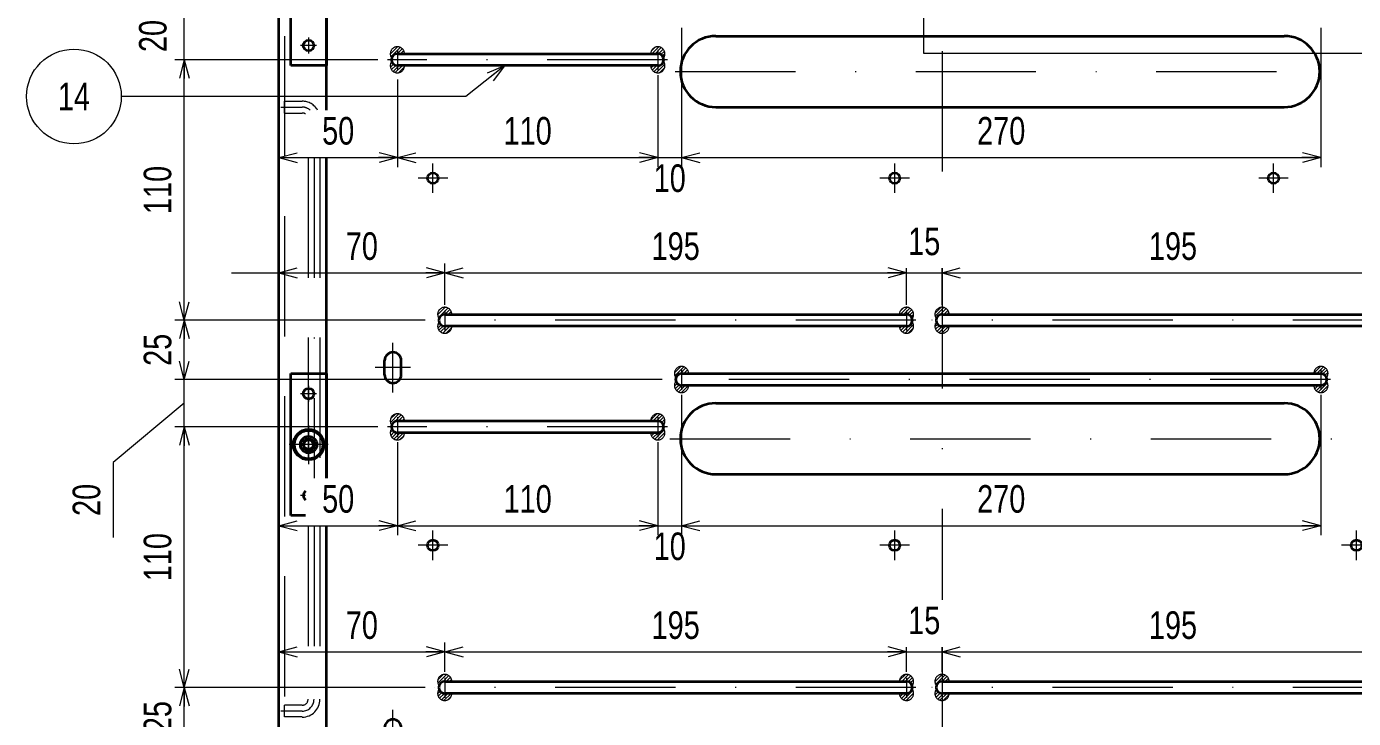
# Model space of a CAD drawing. Header units: millimetres. Extents: x 10 to 832, y 7 to 590.
# Drawn here: x 618.3 to 758.4, y 243 to 316 of the extents above; entities that cross this region are included whole.
import ezdxf
from ezdxf.enums import TextEntityAlignment as Align

# ---------------------------------------------------------------- set-up
doc = ezdxf.new("R2010")
doc.units = ezdxf.units.MM
for name, pattern in [('DASHDOT', [25.3, 12.7, -6.3, 0, -6.3]), ('DASHED', [19, 12.7, -6.3]), ('DIVIDE', [31.6, 12.7, -6.3, 0, -6.3, 0, -6.3])]:
    doc.linetypes.add(name, pattern=pattern)
for name, color, linetype in [('GR1_02', 7, 'Continuous'), ('GR1_04', 7, 'Continuous'), ('GR1_11', 7, 'Continuous'), ('GR1_12', 7, 'Continuous'), ('GR1_15', 7, 'Continuous'), ('GR1_16', 7, 'Continuous')]:
    doc.layers.add(name, color=color, linetype=linetype)
doc.styles.add('HG丸ｺﾞｼｯｸM-PRO', font='')
doc.styles.get('HG丸ｺﾞｼｯｸM-PRO').set_extended_font_data('HG丸ｺﾞｼｯｸM-PRO')
pattern_1 = [(45, (0, 0), (-0.176776695, 0.176776695), [])]

# ---------------------------------------------------------------- blocks, each defined once
blk = doc.blocks.new('BLKF182')
at = {"layer": 'GR1_12', "color": 3, "linetype": 'Continuous', "lineweight": 35}
for p, q in [((646.25, 311.88), (646.25, 326.88)), ((646.25, 326.88), (650, 326.88)), ((650, 326.88), (650, 311.88)), ((650, 311.88), (646.25, 311.88))]:
    blk.add_line(p, q, dxfattribs=at)
blk = doc.blocks.new('BLKF181')
at = {"layer": 'GR1_12', "color": 4, "linetype": 'DASHDOT', "lineweight": 13}
for p, q in [((648.13, 325.59), (648.13, 323.91)), ((648.97, 324.75), (647.28, 324.75)), ((648.13, 321.44), (648.13, 317.31)), ((650.19, 319.38), (646.06, 319.38)), ((648.97, 314), (647.28, 314)), ((648.13, 314.84), (648.13, 313.16))]:
    blk.add_line(p, q, dxfattribs=at)
at = {"layer": 'GR1_12', "color": 3, "linetype": 'Continuous', "lineweight": 35}
for centre, radius in [((648.13, 324.75), 0.562), ((648.13, 319.38), 1.62), ((648.13, 314), 0.562)]:
    blk.add_circle(centre, radius, dxfattribs=at)
blk.add_blockref('BLKF182', (0, 0), dxfattribs=at)
blk = doc.blocks.new('BLKF185')
at = {"layer": 'GR1_12', "color": 3, "linetype": 'Continuous', "lineweight": 35}
for p, q in [((646.25, 264.38), (646.25, 279.38)), ((646.25, 279.38), (650, 279.38)), ((650, 279.38), (650, 268.32)), ((647.79, 264.38), (646.25, 264.38))]:
    blk.add_line(p, q, dxfattribs=at)
blk = doc.blocks.new('BLKF184')
at = {"layer": 'GR1_12', "color": 4, "linetype": 'DASHDOT', "lineweight": 13}
for p, q in [((648.13, 278.09), (648.13, 276.41)), ((648.97, 277.25), (647.28, 277.25)), ((648.13, 273.94), (648.13, 269.81)), ((650.19, 271.88), (646.06, 271.88)), ((647.79, 266.5), (647.28, 266.5))]:
    blk.add_line(p, q, dxfattribs=at)
at = {"layer": 'GR1_12', "color": 3, "linetype": 'Continuous', "lineweight": 35}
for centre, radius in [((648.13, 277.25), 0.562), ((648.13, 271.88), 1.62)]:
    blk.add_circle(centre, radius, dxfattribs=at)
blk.add_arc((648.13, 266.5), 0.562, 126.5491, 233.4509, dxfattribs=at)
blk.add_blockref('BLKF185', (0, 0), dxfattribs=at)
blk = doc.blocks.new('BLKF186')
at = {"layer": 'GR1_12', "color": 3, "linetype": 'Continuous', "lineweight": 35}
for radius in [1.62, 1.5, 0.875, 0.625, 0.5]:
    blk.add_circle((648.13, 271.88), radius, dxfattribs=at)
at = {"layer": 'GR1_12', "color": 4, "linetype": 'DASHED', "lineweight": 13}
for radius in [1.5, 1.48]:
    blk.add_circle((648.13, 271.88), radius, dxfattribs=at)
blk = doc.blocks.new('BLKF194')
at = {"layer": 'GR1_11', "color": 3, "linetype": 'Continuous', "lineweight": 35}
for p, q in [((657.5, 274.375), (685, 274.375)), ((685, 273.125), (657.5, 273.125))]:
    blk.add_line(p, q, dxfattribs=at)
for centre, start, end in [((657.5, 273.75), 90, 270), ((685, 273.75), 270, 90)]:
    blk.add_arc(centre, 0.625, start, end, dxfattribs=at)
blk = doc.blocks.new('BLKF198')
at = {"layer": 'GR1_11', "color": 3, "linetype": 'Continuous', "lineweight": 35}
for p, q in [((687.5, 279.375), (755, 279.375)), ((755, 278.125), (687.5, 278.125))]:
    blk.add_line(p, q, dxfattribs=at)
for centre, start, end in [((687.5, 278.75), 90, 270), ((755, 278.75), 270, 90)]:
    blk.add_arc(centre, 0.625, start, end, dxfattribs=at)
blk = doc.blocks.new('BLKF204')
at = {"layer": 'GR1_11', "color": 3, "linetype": 'Continuous', "lineweight": 35}
for p, q in [((662.5, 246.875), (711.25, 246.875)), ((711.25, 245.625), (662.5, 245.625))]:
    blk.add_line(p, q, dxfattribs=at)
for centre, start, end in [((662.5, 246.25), 90, 270), ((711.25, 246.25), 270, 90)]:
    blk.add_arc(centre, 0.625, start, end, dxfattribs=at)
blk = doc.blocks.new('BLKF205')
at = {"layer": 'GR1_11', "color": 3, "linetype": 'Continuous', "lineweight": 35}
for p, q in [((715, 246.875), (763.75, 246.875)), ((763.75, 245.625), (715, 245.625))]:
    blk.add_line(p, q, dxfattribs=at)
for centre, start, end in [((715, 246.25), 90, 270), ((763.75, 246.25), 270, 90)]:
    blk.add_arc(centre, 0.625, start, end, dxfattribs=at)
blk = doc.blocks.new('BLKF206')
at = {"layer": 'GR1_11', "color": 3, "linetype": 'Continuous', "lineweight": 35}
for p, q in [((662.5, 285.625), (711.25, 285.625)), ((711.25, 284.375), (662.5, 284.375))]:
    blk.add_line(p, q, dxfattribs=at)
for centre, start, end in [((662.5, 285), 90, 270), ((711.25, 285), 270, 90)]:
    blk.add_arc(centre, 0.625, start, end, dxfattribs=at)
blk = doc.blocks.new('BLKF207')
at = {"layer": 'GR1_11', "color": 3, "linetype": 'Continuous', "lineweight": 35}
for p, q in [((715, 285.625), (763.75, 285.625)), ((763.75, 284.375), (715, 284.375))]:
    blk.add_line(p, q, dxfattribs=at)
for centre, start, end in [((715, 285), 90, 270), ((763.75, 285), 270, 90)]:
    blk.add_arc(centre, 0.625, start, end, dxfattribs=at)
blk = doc.blocks.new('BLKF240')
at = {"layer": 'GR1_11', "color": 4, "linetype": 'DASHED', "lineweight": 13}
for p, q in [((645.58, 308.13), (647.45, 308.13)), ((645.58, 306.87), (645.58, 308.13)), ((645.58, 306.87), (647.45, 306.87)), ((648.08, 302.17), (648.08, 268.32)), ((649.33, 302.17), (649.33, 268.32)), ((648.08, 263.32), (648.08, 245)), ((649.33, 263.32), (649.33, 245)), ((645.58, 243.13), (645.58, 244.37)), ((647.45, 244.37), (645.58, 244.37)), ((647.45, 243.13), (645.58, 243.13))]:
    blk.add_line(p, q, dxfattribs=at)
blk = doc.blocks.new('BLKF239')
at = {"layer": 'GR1_11', "color": 4, "linetype": 'DASHDOT', "lineweight": 13}
for p, q in [((645.18, 307.5), (647.45, 307.5)), ((648.7, 302.17), (648.7, 268.32)), ((648.7, 263.32), (648.7, 245)), ((647.45, 243.75), (645.18, 243.75))]:
    blk.add_line(p, q, dxfattribs=at)
at = {"layer": 'GR1_11', "color": 4, "linetype": 'DASHED', "lineweight": 13}
for centre, radius, start, end in [((647.45, 306.25), 1.87, 29.4065, 90), ((647.45, 306.25), 0.625, 57.0409, 90), ((647.45, 245), 1.88, 270, 0), ((647.45, 245), 0.625, 270, 0)]:
    blk.add_arc(centre, radius, start, end, dxfattribs=at)
at = {"layer": 'GR1_11', "color": 4, "linetype": 'DASHDOT', "lineweight": 13}
for centre, start, end in [((647.45, 306.25), 47.4344, 90), ((647.45, 245), 270, 0)]:
    blk.add_arc(centre, 1.25, start, end, dxfattribs=at)
at = {"layer": 'GR1_11', "color": 4, "linetype": 'DASHED', "lineweight": 13}
blk.add_blockref('BLKF240', (0, 0), dxfattribs=at)
blk = doc.blocks.new('FXTIP_ARROW_E')
at = {"color": 0, "linetype": 'Continuous', "lineweight": -2}
for q in [(-1, 0), (-0.966, 0.259), (-0.966, -0.259)]:
    blk.add_line((0, 0), q, dxfattribs=at)
blk = doc.blocks.new('FXTIP_ARROW_S')
at = {"color": 0, "linetype": 'Continuous', "lineweight": -2}
for q in [(-1, 0), (-0.966, 0.259), (-0.966, -0.259)]:
    blk.add_line((0, 0), q, dxfattribs=at)
blk = doc.blocks.new('BLKF449')
at = {"layer": 'GR1_11', "color": 3, "linetype": 'Continuous', "lineweight": 35}
for p, q in [((657.5, 313.125), (685, 313.125)), ((685, 311.875), (657.5, 311.875))]:
    blk.add_line(p, q, dxfattribs=at)
for centre, start, end in [((657.5, 312.5), 90, 270), ((685, 312.5), 270, 90)]:
    blk.add_arc(centre, 0.625, start, end, dxfattribs=at)
blk = doc.blocks.new('BLKF504')
at = {"layer": 'GR1_02', "color": 3, "linetype": 'Continuous', "lineweight": 35}
for p, q in [((645, 162.5), (645, 410)), ((650, 307.17), (650, 410)), ((650, 268.32), (650, 302.17)), ((650, 231.36), (650, 263.32))]:
    blk.add_line(p, q, dxfattribs=at)
at = {"layer": 'GR1_02', "color": 4, "linetype": 'DASHED', "lineweight": 13}
blk.add_line((645.57, 410), (645.57, 162.5), dxfattribs=at)
blk = doc.blocks.new('BLKF505')
at = {"layer": 'GR1_02', "color": 3, "linetype": 'Continuous', "lineweight": 35}
for p, q in [((691.125, 315), (751.125, 315)), ((691.125, 307.5), (751.125, 307.5))]:
    blk.add_line(p, q, dxfattribs=at)
for centre, start, end in [((691.125, 311.25), 90, 270), ((751.125, 311.25), 270, 90)]:
    blk.add_arc(centre, 3.75, start, end, dxfattribs=at)
blk = doc.blocks.new('BLKF506')
at = {"layer": 'GR1_02', "color": 3, "linetype": 'Continuous', "lineweight": 35}
for p, q in [((691.125, 276.25), (751.125, 276.25)), ((691.125, 268.75), (751.125, 268.75))]:
    blk.add_line(p, q, dxfattribs=at)
for centre, start, end in [((691.125, 272.5), 90, 270), ((751.125, 272.5), 270, 90)]:
    blk.add_arc(centre, 3.75, start, end, dxfattribs=at)
blk = doc.blocks.new('BLKF510')
at = {"layer": 'GR1_02', "color": 4, "linetype": 'DASHDOT', "lineweight": 13}
for p, q in [((750, 298.44), (750, 301.56)), ((751.56, 300), (748.44, 300))]:
    blk.add_line(p, q, dxfattribs=at)
at = {"layer": 'GR1_02', "color": 3, "linetype": 'Continuous', "lineweight": 35}
blk.add_circle((750, 300), 0.562, dxfattribs=at)
blk = doc.blocks.new('BLKF511')
at = {"layer": 'GR1_02', "color": 4, "linetype": 'DASHDOT', "lineweight": 13}
for p, q in [((758.75, 259.69), (758.75, 262.81)), ((760.31, 261.25), (757.19, 261.25))]:
    blk.add_line(p, q, dxfattribs=at)
at = {"layer": 'GR1_02', "color": 3, "linetype": 'Continuous', "lineweight": 35}
blk.add_circle((758.75, 261.25), 0.562, dxfattribs=at)
blk = doc.blocks.new('BLKF516')
at = {"layer": 'GR1_02', "color": 4, "linetype": 'DASHDOT', "lineweight": 13}
for p, q in [((661.25, 259.6875), (661.25, 262.8125)), ((662.8125, 261.25), (659.6875, 261.25))]:
    blk.add_line(p, q, dxfattribs=at)
at = {"layer": 'GR1_02', "color": 3, "linetype": 'Continuous', "lineweight": 35}
blk.add_circle((661.25, 261.25), 0.5625, dxfattribs=at)
blk = doc.blocks.new('BLKF517')
at = {"layer": 'GR1_02', "color": 4, "linetype": 'DASHDOT', "lineweight": 13}
for p, q in [((661.25, 298.4375), (661.25, 301.5625)), ((662.8125, 300), (659.6875, 300))]:
    blk.add_line(p, q, dxfattribs=at)
at = {"layer": 'GR1_02', "color": 3, "linetype": 'Continuous', "lineweight": 35}
blk.add_circle((661.25, 300), 0.5625, dxfattribs=at)
blk = doc.blocks.new('BLKF520')
at = {"layer": 'GR1_02', "color": 4, "linetype": 'DASHDOT', "lineweight": 13}
for p, q in [((710, 259.6875), (710, 262.8125)), ((711.5625, 261.25), (708.4375, 261.25))]:
    blk.add_line(p, q, dxfattribs=at)
at = {"layer": 'GR1_02', "color": 3, "linetype": 'Continuous', "lineweight": 35}
blk.add_circle((710, 261.25), 0.5625, dxfattribs=at)
blk = doc.blocks.new('BLKF521')
at = {"layer": 'GR1_02', "color": 4, "linetype": 'DASHDOT', "lineweight": 13}
for p, q in [((710, 298.4375), (710, 301.5625)), ((711.5625, 300), (708.4375, 300))]:
    blk.add_line(p, q, dxfattribs=at)
at = {"layer": 'GR1_02', "color": 3, "linetype": 'Continuous', "lineweight": 35}
blk.add_circle((710, 300), 0.5625, dxfattribs=at)
blk = doc.blocks.new('BLKF523')
at = {"layer": 'GR1_02', "color": 4, "linetype": 'DASHDOT', "lineweight": 13}
for p, q in [((657.03, 277.38), (657.03, 282.63)), ((658.9, 280), (655.15, 280))]:
    blk.add_line(p, q, dxfattribs=at)
at = {"layer": 'GR1_02', "color": 3, "linetype": 'Continuous', "lineweight": 35}
for p, q in [((656.15, 279.25), (656.15, 280.75)), ((657.9, 279.25), (657.9, 280.75))]:
    blk.add_line(p, q, dxfattribs=at)
for centre, start, end in [((657.03, 280.75), 0, 180), ((657.03, 279.25), 180, 0)]:
    blk.add_arc(centre, 0.875, start, end, dxfattribs=at)
blk = doc.blocks.new('BLKF524')
at = {"layer": 'GR1_02', "color": 4, "linetype": 'DASHDOT', "lineweight": 13}
for p, q in [((657.03, 238.63), (657.03, 243.88)), ((658.9, 241.25), (655.15, 241.25))]:
    blk.add_line(p, q, dxfattribs=at)
at = {"layer": 'GR1_02', "color": 3, "linetype": 'Continuous', "lineweight": 35}
for p, q in [((656.15, 240.5), (656.15, 242)), ((657.9, 240.5), (657.9, 242))]:
    blk.add_line(p, q, dxfattribs=at)
for centre, start, end in [((657.03, 242), 0, 180), ((657.03, 240.5), 180, 0)]:
    blk.add_arc(centre, 0.875, start, end, dxfattribs=at)
blk = doc.blocks.new('BLKF502')
at = {"layer": 'GR1_02', "color": 4, "linetype": 'DASHDOT', "lineweight": 13}
for p, q in [((715, 415), (715, 295.5)), ((640, 290), (790, 290)), ((715, 290.5), (715, 255.5)), ((715, 250.5), (715, 218))]:
    blk.add_line(p, q, dxfattribs=at)
at = {"layer": 'GR1_02', "color": 3, "linetype": 'Continuous', "lineweight": 35}
for centre in [(648.13, 314), (648.13, 277.25)]:
    blk.add_circle(centre, 0.562, dxfattribs=at)
blk.add_arc((648.13, 266.5), 0.562, 126.5491, 233.4509, dxfattribs=at)
for name in ['BLKF504', 'BLKF505', 'BLKF523', 'BLKF506', 'BLKF524']:
    blk.add_blockref(name, (0, 0), dxfattribs=at)
at = {"layer": 'GR1_02', "color": 4, "linetype": 'DASHDOT', "lineweight": 13}
for name in ['BLKF517', 'BLKF521', 'BLKF510', 'BLKF516', 'BLKF520', 'BLKF511']:
    blk.add_blockref(name, (0, 0), dxfattribs=at)

msp = doc.modelspace()

# ---------------------------------------------------------------- hatches: boundary and pattern name
at = {"layer": 'GR1_16', "linetype": 'DIVIDE', "lineweight": 13}
h = msp.add_hatch(dxfattribs=at)
h.set_pattern_fill('_USER', color=4, scale=0.25, angle=45, style=0, pattern_type=0)
h.set_pattern_definition(pattern_1)
edge = h.paths.add_edge_path(flags=0)
edge.add_arc((657.5, 313.12), 0.75, 0, 216.8699, ccw=False)
edge.add_line((658.25, 313.12), (657.5, 313.12))
edge.add_arc((657.5, 312.5), 0.625, 90, 163.7398)
edge = h.paths.add_edge_path(flags=0)
edge.add_arc((657.5, 311.87), 0.75, 143.1301, 360)
edge.add_line((658.25, 311.87), (657.5, 311.87))
edge.add_arc((657.5, 312.5), 0.625, 196.2602, 270, ccw=False)
h = msp.add_hatch(dxfattribs=at)
h.set_pattern_fill('_USER', color=4, scale=0.25, angle=45, style=0, pattern_type=0)
h.set_pattern_definition(pattern_1)
edge = h.paths.add_edge_path(flags=0)
edge.add_arc((685, 313.12), 0.75, 323.1301, 540)
edge.add_line((684.25, 313.12), (685, 313.12))
edge.add_arc((685, 312.5), 0.625, 16.2602, 90, ccw=False)
edge = h.paths.add_edge_path(flags=0)
edge.add_arc((685, 311.87), 0.75, -180, 36.8699, ccw=False)
edge.add_line((684.25, 311.87), (685, 311.87))
edge.add_arc((685, 312.5), 0.625, 270, 343.7398)
h = msp.add_hatch(dxfattribs=at)
h.set_pattern_fill('_USER', color=4, scale=0.25, angle=45, style=0, pattern_type=0)
h.set_pattern_definition(pattern_1)
edge = h.paths.add_edge_path(flags=0)
edge.add_arc((662.5, 285.62), 0.75, 0, 216.8699, ccw=False)
edge.add_line((663.25, 285.62), (662.5, 285.62))
edge.add_arc((662.5, 285), 0.625, 90, 163.7398)
edge = h.paths.add_edge_path(flags=0)
edge.add_arc((662.5, 284.38), 0.75, 143.1301, 360)
edge.add_line((663.25, 284.38), (662.5, 284.38))
edge.add_arc((662.5, 285), 0.625, 196.2602, 270, ccw=False)
h = msp.add_hatch(dxfattribs=at)
h.set_pattern_fill('_USER', color=4, scale=0.25, angle=45, style=0, pattern_type=0)
h.set_pattern_definition(pattern_1)
edge = h.paths.add_edge_path(flags=0)
edge.add_arc((711.25, 285.62), 0.75, 323.1301, 540)
edge.add_line((710.5, 285.62), (711.25, 285.62))
edge.add_arc((711.25, 285), 0.625, 16.2602, 90, ccw=False)
edge = h.paths.add_edge_path(flags=0)
edge.add_arc((711.25, 284.38), 0.75, -180, 36.8699, ccw=False)
edge.add_line((710.5, 284.38), (711.25, 284.38))
edge.add_arc((711.25, 285), 0.625, 270, 343.7398)
h = msp.add_hatch(dxfattribs=at)
h.set_pattern_fill('_USER', color=4, scale=0.25, angle=45, style=0, pattern_type=0)
h.set_pattern_definition(pattern_1)
edge = h.paths.add_edge_path(flags=0)
edge.add_arc((715, 285.62), 0.75, 0, 216.8699, ccw=False)
edge.add_line((715.75, 285.62), (715, 285.62))
edge.add_arc((715, 285), 0.625, 90, 163.7398)
edge = h.paths.add_edge_path(flags=0)
edge.add_arc((715, 284.38), 0.75, 143.1301, 360)
edge.add_line((715.75, 284.38), (715, 284.38))
edge.add_arc((715, 285), 0.625, 196.2602, 270, ccw=False)
h = msp.add_hatch(dxfattribs=at)
h.set_pattern_fill('_USER', color=4, scale=0.25, angle=45, style=0, pattern_type=0)
h.set_pattern_definition(pattern_1)
edge = h.paths.add_edge_path(flags=0)
edge.add_arc((687.5, 279.38), 0.75, 0, 216.8699, ccw=False)
edge.add_line((688.25, 279.38), (687.5, 279.38))
edge.add_arc((687.5, 278.75), 0.625, 90, 163.7398)
edge = h.paths.add_edge_path(flags=0)
edge.add_arc((687.5, 278.12), 0.75, 143.1301, 360)
edge.add_line((688.25, 278.12), (687.5, 278.12))
edge.add_arc((687.5, 278.75), 0.625, 196.2602, 270, ccw=False)
h = msp.add_hatch(dxfattribs=at)
h.set_pattern_fill('_USER', color=4, scale=0.25, angle=45, style=0, pattern_type=0)
h.set_pattern_definition(pattern_1)
edge = h.paths.add_edge_path(flags=0)
edge.add_arc((755, 279.38), 0.75, 323.1301, 540)
edge.add_line((754.25, 279.38), (755, 279.38))
edge.add_arc((755, 278.75), 0.625, 16.2602, 90, ccw=False)
edge = h.paths.add_edge_path(flags=0)
edge.add_arc((755, 278.12), 0.75, -180, 36.8699, ccw=False)
edge.add_line((754.25, 278.12), (755, 278.12))
edge.add_arc((755, 278.75), 0.625, 270, 343.7398)
h = msp.add_hatch(dxfattribs=at)
h.set_pattern_fill('_USER', color=4, scale=0.25, angle=45, style=0, pattern_type=0)
h.set_pattern_definition(pattern_1)
edge = h.paths.add_edge_path(flags=0)
edge.add_arc((657.5, 274.38), 0.75, 0, 216.8699, ccw=False)
edge.add_line((658.25, 274.38), (657.5, 274.38))
edge.add_arc((657.5, 273.75), 0.625, 90, 163.7398)
edge = h.paths.add_edge_path(flags=0)
edge.add_arc((657.5, 273.12), 0.75, 143.1301, 360)
edge.add_line((658.25, 273.12), (657.5, 273.12))
edge.add_arc((657.5, 273.75), 0.625, 196.2602, 270, ccw=False)
h = msp.add_hatch(dxfattribs=at)
h.set_pattern_fill('_USER', color=4, scale=0.25, angle=45, style=0, pattern_type=0)
h.set_pattern_definition(pattern_1)
edge = h.paths.add_edge_path(flags=0)
edge.add_arc((685, 274.38), 0.75, 323.1301, 540)
edge.add_line((684.25, 274.38), (685, 274.38))
edge.add_arc((685, 273.75), 0.625, 16.2602, 90, ccw=False)
edge = h.paths.add_edge_path(flags=0)
edge.add_arc((685, 273.12), 0.75, -180, 36.8699, ccw=False)
edge.add_line((684.25, 273.12), (685, 273.12))
edge.add_arc((685, 273.75), 0.625, 270, 343.7398)
h = msp.add_hatch(dxfattribs=at)
h.set_pattern_fill('_USER', color=4, scale=0.25, angle=45, style=0, pattern_type=0)
h.set_pattern_definition(pattern_1)
edge = h.paths.add_edge_path(flags=0)
edge.add_arc((662.5, 246.88), 0.75, 0, 216.8699, ccw=False)
edge.add_line((663.25, 246.88), (662.5, 246.88))
edge.add_arc((662.5, 246.25), 0.625, 90, 163.7398)
edge = h.paths.add_edge_path(flags=0)
edge.add_arc((662.5, 245.62), 0.75, 143.1301, 360)
edge.add_line((663.25, 245.62), (662.5, 245.62))
edge.add_arc((662.5, 246.25), 0.625, 196.2602, 270, ccw=False)
h = msp.add_hatch(dxfattribs=at)
h.set_pattern_fill('_USER', color=4, scale=0.25, angle=45, style=0, pattern_type=0)
h.set_pattern_definition(pattern_1)
edge = h.paths.add_edge_path(flags=0)
edge.add_arc((711.25, 246.88), 0.75, 323.1301, 540)
edge.add_line((710.5, 246.88), (711.25, 246.88))
edge.add_arc((711.25, 246.25), 0.625, 16.2602, 90, ccw=False)
edge = h.paths.add_edge_path(flags=0)
edge.add_arc((711.25, 245.62), 0.75, -180, 36.8699, ccw=False)
edge.add_line((710.5, 245.62), (711.25, 245.62))
edge.add_arc((711.25, 246.25), 0.625, 270, 343.7398)
h = msp.add_hatch(dxfattribs=at)
h.set_pattern_fill('_USER', color=4, scale=0.25, angle=45, style=0, pattern_type=0)
h.set_pattern_definition(pattern_1)
edge = h.paths.add_edge_path(flags=0)
edge.add_arc((715, 246.88), 0.75, 0, 216.8699, ccw=False)
edge.add_line((715.75, 246.88), (715, 246.88))
edge.add_arc((715, 246.25), 0.625, 90, 163.7398)
edge = h.paths.add_edge_path(flags=0)
edge.add_arc((715, 245.62), 0.75, 143.1301, 360)
edge.add_line((715.75, 245.62), (715, 245.62))
edge.add_arc((715, 246.25), 0.625, 196.2602, 270, ccw=False)

# ---------------------------------------------------------------- linework, layer by layer
at = {"layer": 'GR1_04', "color": 4, "linetype": 'DASHDOT', "lineweight": 13}
for p, q in [((686.82, 311.25), (756.13, 311.25)), ((686.25, 272.5), (756.28, 272.5))]:
    msp.add_line(p, q, dxfattribs=at)
at = {"layer": 'GR1_11', "color": 4, "linetype": 'DASHDOT', "lineweight": 13}
for p, q in [((686, 312.5), (656.44, 312.5)), ((657.5, 313.53), (657.5, 311.41)), ((685, 313.53), (685, 311.41)), ((662.5, 286.03), (662.5, 283.91)), ((711.25, 286.03), (711.25, 283.91)), ((712.25, 285), (661.44, 285)), ((764.75, 285), (713.94, 285)), ((687.5, 279.78), (687.5, 277.66)), ((755, 279.78), (755, 277.66)), ((756, 278.75), (686.44, 278.75)), ((657.5, 274.78), (657.5, 272.66)), ((685, 274.78), (685, 272.66)), ((686, 273.75), (656.44, 273.75)), ((662.5, 247.28), (662.5, 245.16)), ((711.25, 247.28), (711.25, 245.16)), ((712.25, 246.25), (661.44, 246.25)), ((764.75, 246.25), (713.94, 246.25))]:
    msp.add_line(p, q, dxfattribs=at)
at = {"layer": 'GR1_15', "color": 4, "linetype": 'Continuous', "lineweight": 13}
for p, q in [((713.03, 322.25), (713.03, 313.18)), ((713.03, 313.18), (800, 313.18)), ((668.81, 311.87), (664.72, 308.62)), ((664.72, 308.62), (628.35, 308.62))]:
    msp.add_line(p, q, dxfattribs=at)
msp.add_circle((623.35, 308.62), 5, dxfattribs=at)
at = {"layer": 'GR1_16', "color": 4, "linetype": 'Continuous', "lineweight": 13}
for p, q in [((635, 312.5), (635, 317.5)), ((687.5, 315.88), (687.5, 301.17)), ((755, 315.88), (755, 301.17)), ((655.44, 312.5), (634, 312.5)), ((635, 285), (635, 312.5)), ((635, 310), (635, 312.5)), ((657.5, 310.41), (657.5, 301.17)), ((685, 310.87), (685, 301.17)), ((645, 302.17), (657.5, 302.17)), ((657.5, 302.17), (685, 302.17)), ((685, 302.17), (687.5, 302.17)), ((687.5, 302.17), (755, 302.17)), ((645, 290), (662.5, 290)), ((662.5, 286.62), (662.5, 291)), ((662.5, 290), (711.25, 290)), ((711.25, 286.62), (711.25, 290.5)), ((711.25, 290), (715, 290)), ((715, 286.62), (715, 290.5)), ((715, 290), (763.75, 290)), ((660.44, 285), (634, 285)), ((635, 278.75), (635, 285)), ((685.44, 278.75), (634, 278.75)), ((635, 273.75), (635, 278.75)), ((635, 276.25), (627.5, 270)), ((687.5, 277.12), (687.5, 262.32)), ((755, 277.12), (755, 262.32)), ((655.44, 273.75), (634, 273.75)), ((635, 246.25), (635, 273.75)), ((657.5, 272.12), (657.5, 262.32)), ((685, 272.12), (685, 262.32)), ((627.5, 270), (627.5, 262.08)), ((645, 263.32), (657.5, 263.32)), ((657.5, 263.32), (685, 263.32)), ((685, 263.32), (687.5, 263.32)), ((687.5, 263.32), (755, 263.32)), ((662.5, 247.88), (662.5, 251)), ((645, 250), (662.5, 250)), ((662.5, 250), (711.25, 250)), ((711.25, 247.88), (711.25, 250.5)), ((711.25, 250), (715, 250)), ((715, 247.88), (715, 250.5)), ((715, 250), (763.75, 250)), ((660.44, 246.25), (634, 246.25)), ((635, 240), (635, 246.25))]:
    msp.add_line(p, q, dxfattribs=at)
at = {"layer": 'GR1_16', "color": 4, "linetype": 'DIVIDE', "lineweight": 13}
for centre, start, end in [((657.5, 313.12), 0, 216.8699), ((685, 313.12), 323.1301, 180), ((657.5, 311.87), 143.1301, 0), ((685, 311.87), 180, 36.8699), ((662.5, 285.62), 0, 216.8699), ((711.25, 285.62), 323.1301, 180), ((715, 285.62), 0, 216.8699), ((662.5, 284.38), 143.1301, 0), ((711.25, 284.38), 180, 36.8699), ((715, 284.38), 143.1301, 0), ((687.5, 279.38), 0, 216.8699), ((755, 279.38), 323.1301, 180), ((687.5, 278.12), 143.1301, 0), ((755, 278.12), 180, 36.8699), ((657.5, 274.38), 0, 216.8699), ((685, 274.38), 323.1301, 180), ((657.5, 273.12), 143.1301, 0), ((685, 273.12), 180, 36.8699), ((662.5, 246.88), 0, 216.8699), ((711.25, 246.88), 323.1301, 180), ((715, 246.88), 0, 216.8699), ((662.5, 245.62), 143.1301, 0), ((711.25, 245.62), 180, 36.8699), ((715, 245.62), 143.1301, 0)]:
    msp.add_arc(centre, 0.75, start, end, dxfattribs=at)

# ---------------------------------------------------------------- block references
at = {"layer": 'GR1_02', "color": 3, "linetype": 'Continuous', "lineweight": 35}
msp.add_blockref('BLKF502', (0, 0), dxfattribs=at)
at = {"layer": 'GR1_11', "color": 3, "linetype": 'Continuous', "lineweight": 35}
for name in ['BLKF449', 'BLKF206', 'BLKF207', 'BLKF198', 'BLKF194', 'BLKF204', 'BLKF205']:
    msp.add_blockref(name, (0, 0), dxfattribs=at)
at = {"layer": 'GR1_11', "color": 4, "linetype": 'DASHDOT', "lineweight": 13}
msp.add_blockref('BLKF239', (0, 0), dxfattribs=at)
at = {"layer": 'GR1_12', "color": 4, "linetype": 'DASHDOT', "lineweight": 13}
for name in ['BLKF181', 'BLKF184']:
    msp.add_blockref(name, (0, 0), dxfattribs=at)
at = {"layer": 'GR1_12', "color": 3, "linetype": 'Continuous', "lineweight": 35}
msp.add_blockref('BLKF186', (0, 0), dxfattribs=at)
at = {"layer": 'GR1_15', "color": 4, "linetype": 'Continuous', "lineweight": 13, "xscale": 2, "yscale": 2, "rotation": 38.46801912977648}
msp.add_blockref('FXTIP_ARROW_S', (668.81, 311.87), dxfattribs=at)
at = {"layer": 'GR1_16', "color": 4, "linetype": 'Continuous', "lineweight": 13, "xscale": 2, "yscale": 2}
for name, p, rotation in [('FXTIP_ARROW_E', (635, 312.5), 90), ('FXTIP_ARROW_E', (635, 312.5), 90), ('FXTIP_ARROW_S', (645, 302.17), 180), ('FXTIP_ARROW_E', (657.5, 302.17), 360), ('FXTIP_ARROW_S', (657.5, 302.17), 180), ('FXTIP_ARROW_E', (685, 302.17), 360), ('FXTIP_ARROW_S', (687.5, 302.17), 180), ('FXTIP_ARROW_E', (755, 302.17), 360), ('FXTIP_ARROW_S', (645, 290), 180), ('FXTIP_ARROW_E', (662.5, 290), 360), ('FXTIP_ARROW_S', (662.5, 290), 180), ('FXTIP_ARROW_E', (711.25, 290), 360), ('FXTIP_ARROW_S', (715, 290), 180), ('FXTIP_ARROW_S', (635, 285), 270), ('FXTIP_ARROW_E', (635, 285), 90), ('FXTIP_ARROW_S', (635, 278.75), 270), ('FXTIP_ARROW_E', (635, 273.75), 90), ('FXTIP_ARROW_S', (645, 263.32), 180), ('FXTIP_ARROW_E', (657.5, 263.32), 360), ('FXTIP_ARROW_S', (657.5, 263.32), 180), ('FXTIP_ARROW_E', (685, 263.32), 360), ('FXTIP_ARROW_S', (687.5, 263.32), 180), ('FXTIP_ARROW_E', (755, 263.32), 360), ('FXTIP_ARROW_S', (645, 250), 180), ('FXTIP_ARROW_E', (662.5, 250), 360), ('FXTIP_ARROW_S', (662.5, 250), 180), ('FXTIP_ARROW_E', (711.25, 250), 360), ('FXTIP_ARROW_S', (715, 250), 180), ('FXTIP_ARROW_S', (635, 246.25), 270), ('FXTIP_ARROW_E', (635, 246.25), 90)]:
    msp.add_blockref(name, p, dxfattribs=dict(at, rotation=rotation))

# ---------------------------------------------------------------- texts
at = {"layer": 'GR1_15', "color": 3, "linetype": 'Continuous', "lineweight": 35, "style": 'HG丸ｺﾞｼｯｸM-PRO', "width": 0.784542}
msp.add_text('14', height=2.909, dxfattribs=at).set_placement((623.35, 308.62), align=Align.MIDDLE_CENTER)
at = {"layer": 'GR1_16', "color": 3, "linetype": 'Continuous', "lineweight": 35, "style": 'HG丸ｺﾞｼｯｸM-PRO', "width": 0.784542}
for s, rotation, p in [('20', 90, (634, 315)), ('50', 0, (651.25, 302.67)), ('110', 0, (671.25, 302.67)), ('270', 0, (721.25, 302.67)), ('10', 0, (686.25, 297.67)), ('110', 90, (634.5, 298.75)), ('70', 0, (653.75, 290.5)), ('195', 0, (686.88, 290.5)), ('15', 0, (713.12, 291)), ('195', 0, (739.38, 290.5)), ('25', 90, (634.5, 281.88)), ('20', 90, (627, 266.04)), ('50', 0, (651.25, 263.82)), ('110', 0, (671.25, 263.82)), ('270', 0, (721.25, 263.82)), ('110', 90, (634.5, 260)), ('10', 0, (686.25, 258.82)), ('70', 0, (653.75, 250.5)), ('195', 0, (686.88, 250.5)), ('15', 0, (713.12, 251)), ('195', 0, (739.38, 250.5)), ('25', 90, (634.5, 243.12))]:
    msp.add_text(s, height=2.909, rotation=rotation, dxfattribs=at).set_placement(p, align=Align.BOTTOM_CENTER)

doc.saveas('drawing.dxf')
